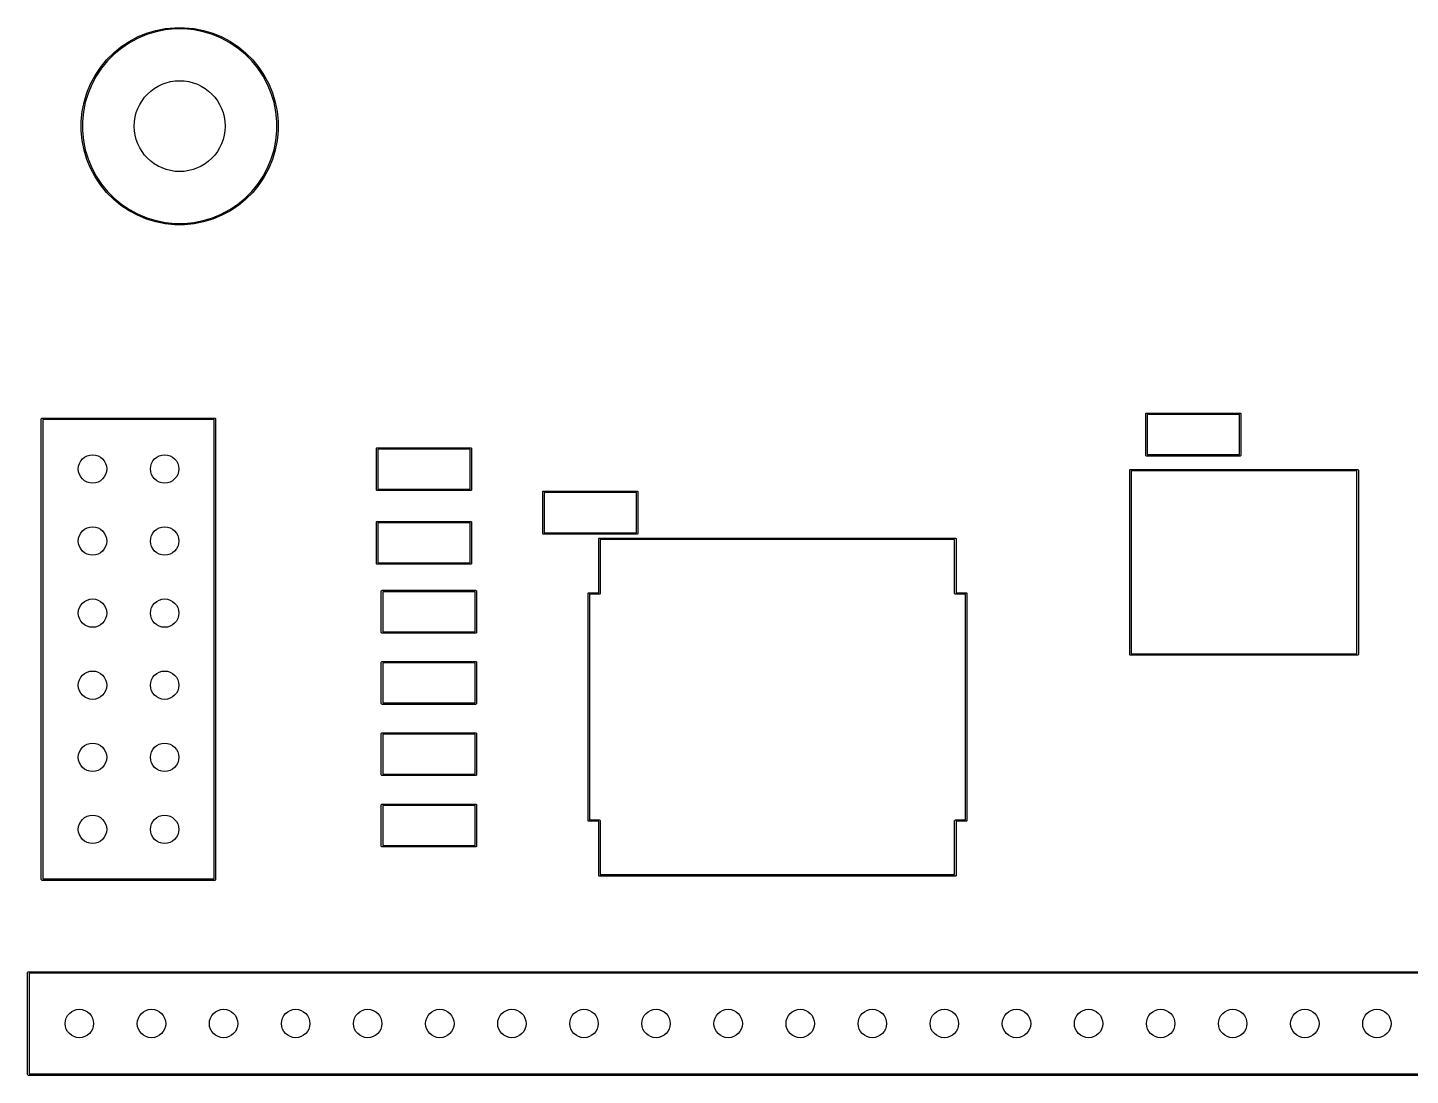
# Model space of a CAD drawing. Extents: x 2.37 to 6.33, y -6.49 to -4.54.
# Drawn here: x 2.369 to 4.287, y -6.489 to -5.036 of the extents above; entities that cross this region are included whole.
import ezdxf

# ---------------------------------------------------------------- set-up
doc = ezdxf.new("R2010")
doc.units = 0
doc.header["$MEASUREMENT"] = 0
doc.layers.add('BLACK', color=7, linetype='CONTINUOUS')

msp = doc.modelspace()

# ---------------------------------------------------------------- linework, layer by layer
at = {"layer": 'BLACK', "linetype": 'CONTINUOUS'}
for p, q in [((2.5215, -5.0488), (2.5339, -5.0437)), ((2.5339, -5.0437), (2.5468, -5.0398)), ((2.5472, -5.0416), (2.5345, -5.0454)), ((2.5468, -5.0398), (2.5599, -5.0372)), ((2.5602, -5.039), (2.5472, -5.0416)), ((2.5599, -5.0372), (2.5733, -5.0359)), ((2.5734, -5.0377), (2.5602, -5.039)), ((2.5733, -5.0359), (2.5867, -5.0359)), ((2.5866, -5.0377), (2.5734, -5.0377)), ((2.5998, -5.039), (2.5866, -5.0377)), ((2.5867, -5.0359), (2.6001, -5.0372)), ((2.6128, -5.0416), (2.5998, -5.039)), ((2.6001, -5.0372), (2.6132, -5.0398)), ((2.6255, -5.0454), (2.6128, -5.0416)), ((2.6132, -5.0398), (2.6261, -5.0437)), ((2.6261, -5.0437), (2.6385, -5.0488)), ((2.4881, -5.0711), (2.4985, -5.0626)), ((2.4985, -5.0626), (2.5097, -5.0552)), ((2.5106, -5.0567), (2.4996, -5.0641)), ((2.5097, -5.0552), (2.5215, -5.0488)), ((2.5223, -5.0505), (2.5106, -5.0567)), ((2.5345, -5.0454), (2.5223, -5.0505)), ((2.6377, -5.0505), (2.6255, -5.0454)), ((2.6494, -5.0567), (2.6377, -5.0505)), ((2.6385, -5.0488), (2.6503, -5.0552)), ((2.6604, -5.0641), (2.6494, -5.0567)), ((2.6503, -5.0552), (2.6615, -5.0626)), ((2.6615, -5.0626), (2.6719, -5.0711)), ((2.4701, -5.091), (2.4786, -5.0806)), ((2.48, -5.0819), (2.4716, -5.0921)), ((2.4786, -5.0806), (2.4881, -5.0711)), ((2.4893, -5.0725), (2.48, -5.0819)), ((2.4996, -5.0641), (2.4893, -5.0725)), ((2.6707, -5.0725), (2.6604, -5.0641)), ((2.68, -5.0819), (2.6707, -5.0725)), ((2.6719, -5.0711), (2.6814, -5.0806)), ((2.6884, -5.0921), (2.68, -5.0819)), ((2.6814, -5.0806), (2.6899, -5.091)), ((2.4563, -5.114), (2.4627, -5.1022)), ((2.4627, -5.1022), (2.4701, -5.091)), ((2.4716, -5.0921), (2.4642, -5.1031)), ((2.6958, -5.1031), (2.6884, -5.0921)), ((2.6899, -5.091), (2.6973, -5.1022)), ((2.6973, -5.1022), (2.7037, -5.114)), ((2.4512, -5.1264), (2.4563, -5.114)), ((2.458, -5.1148), (2.4529, -5.127)), ((2.4642, -5.1031), (2.458, -5.1148)), ((2.702, -5.1148), (2.6958, -5.1031)), ((2.7071, -5.127), (2.702, -5.1148)), ((2.7037, -5.114), (2.7088, -5.1264)), ((2.4447, -5.1524), (2.4473, -5.1393)), ((2.449, -5.1397), (2.4465, -5.1527)), ((2.4473, -5.1393), (2.4512, -5.1264)), ((2.4529, -5.127), (2.449, -5.1397)), ((2.711, -5.1397), (2.7071, -5.127)), ((2.7088, -5.1264), (2.7127, -5.1393)), ((2.7135, -5.1527), (2.711, -5.1397)), ((2.7127, -5.1393), (2.7153, -5.1524)), ((2.4434, -5.1658), (2.4447, -5.1524)), ((2.4465, -5.1527), (2.4452, -5.1659)), ((2.7148, -5.1659), (2.7135, -5.1527)), ((2.7153, -5.1524), (2.7166, -5.1658)), ((2.4434, -5.1659), (2.4434, -5.1658)), ((2.4434, -5.1792), (2.4434, -5.1659)), ((2.4452, -5.1659), (2.4452, -5.1791)), ((2.4452, -5.1791), (2.4465, -5.1923)), ((2.7135, -5.1923), (2.7148, -5.1791)), ((2.7148, -5.1791), (2.7148, -5.1659)), ((2.7166, -5.1658), (2.7166, -5.1792)), ((2.4447, -5.1926), (2.4434, -5.1792)), ((2.4473, -5.2058), (2.4447, -5.1926)), ((2.4465, -5.1923), (2.449, -5.2053)), ((2.711, -5.2053), (2.7135, -5.1923)), ((2.7153, -5.1926), (2.7127, -5.2058)), ((2.7166, -5.1792), (2.7153, -5.1926)), ((2.4512, -5.2186), (2.4473, -5.2058)), ((2.449, -5.2053), (2.4529, -5.218)), ((2.7071, -5.218), (2.711, -5.2053)), ((2.7127, -5.2058), (2.7088, -5.2186)), ((2.4563, -5.231), (2.4512, -5.2186)), ((2.4529, -5.218), (2.458, -5.2302)), ((2.4627, -5.2429), (2.4563, -5.231)), ((2.458, -5.2302), (2.4642, -5.2419)), ((2.6958, -5.2419), (2.702, -5.2302)), ((2.7037, -5.231), (2.6973, -5.2429)), ((2.702, -5.2302), (2.7071, -5.218)), ((2.7088, -5.2186), (2.7037, -5.231)), ((2.4701, -5.254), (2.4627, -5.2429)), ((2.4642, -5.2419), (2.4716, -5.2529)), ((2.4786, -5.2644), (2.4701, -5.254)), ((2.4716, -5.2529), (2.48, -5.2632)), ((2.68, -5.2632), (2.6884, -5.2529)), ((2.6899, -5.254), (2.6814, -5.2644)), ((2.6884, -5.2529), (2.6958, -5.2419)), ((2.6973, -5.2429), (2.6899, -5.254)), ((2.4881, -5.2739), (2.4786, -5.2644)), ((2.48, -5.2632), (2.4893, -5.2726)), ((2.4985, -5.2824), (2.4881, -5.2739)), ((2.4893, -5.2726), (2.4996, -5.281)), ((2.6604, -5.281), (2.6707, -5.2726)), ((2.6719, -5.2739), (2.6615, -5.2824)), ((2.6707, -5.2726), (2.68, -5.2632)), ((2.6814, -5.2644), (2.6719, -5.2739)), ((2.5097, -5.2899), (2.4985, -5.2824)), ((2.4996, -5.281), (2.5106, -5.2883)), ((2.5215, -5.2962), (2.5097, -5.2899)), ((2.5106, -5.2883), (2.5223, -5.2946)), ((2.6377, -5.2946), (2.6494, -5.2883)), ((2.6503, -5.2899), (2.6385, -5.2962)), ((2.6494, -5.2883), (2.6604, -5.281)), ((2.6615, -5.2824), (2.6503, -5.2899)), ((2.5339, -5.3013), (2.5215, -5.2962)), ((2.5223, -5.2946), (2.5345, -5.2996)), ((2.5468, -5.3052), (2.5339, -5.3013)), ((2.5345, -5.2996), (2.5472, -5.3035)), ((2.5599, -5.3078), (2.5468, -5.3052)), ((2.5472, -5.3035), (2.5602, -5.3061)), ((2.5733, -5.3092), (2.5599, -5.3078)), ((2.5602, -5.3061), (2.5734, -5.3074)), ((2.5867, -5.3092), (2.5733, -5.3092)), ((2.5734, -5.3074), (2.5866, -5.3074)), ((2.5866, -5.3074), (2.5998, -5.3061)), ((2.6001, -5.3078), (2.5867, -5.3092)), ((2.5998, -5.3061), (2.6128, -5.3035)), ((2.6132, -5.3052), (2.6001, -5.3078)), ((2.6128, -5.3035), (2.6255, -5.2996)), ((2.6261, -5.3013), (2.6132, -5.3052)), ((2.6255, -5.2996), (2.6377, -5.2946)), ((2.6385, -5.2962), (2.6261, -5.3013)), ((2.388, -5.5783), (2.3881, -5.578)), ((2.388, -6.2177), (2.388, -5.5783)), ((2.3881, -5.578), (2.3886, -5.5774)), ((2.3886, -5.5774), (2.389, -5.5774)), ((2.389, -5.5774), (2.6287, -5.5774)), ((2.39, -5.5793), (2.39, -6.2167)), ((2.6278, -5.5793), (2.39, -5.5793)), ((2.6278, -6.2167), (2.6278, -5.5793)), ((2.6287, -5.5774), (2.6291, -5.5774)), ((2.6291, -5.5774), (2.6296, -5.578)), ((2.6296, -5.578), (2.6297, -5.5783)), ((2.6297, -5.5783), (2.6297, -6.2177)), ((3.9203, -5.5717), (3.9204, -5.5713)), ((3.9203, -5.6291), (3.9203, -5.5717)), ((3.9204, -5.5713), (3.9209, -5.5707)), ((3.9209, -5.5707), (3.9213, -5.5707)), ((3.9213, -5.5707), (4.0512, -5.5707)), ((3.9222, -5.5726), (3.9222, -5.6281)), ((4.0502, -5.5726), (3.9222, -5.5726)), ((4.0502, -5.6281), (4.0502, -5.5726)), ((4.0512, -5.5707), (4.0516, -5.5707)), ((4.0516, -5.5707), (4.0521, -5.5713)), ((4.0521, -5.5713), (4.0522, -5.5717)), ((4.0522, -5.5717), (4.0522, -5.6291)), ((2.8529, -5.6193), (2.8535, -5.6188)), ((2.8529, -5.6197), (2.8529, -5.6193)), ((2.8529, -5.6772), (2.8529, -5.6197)), ((2.8535, -5.6188), (2.8538, -5.6187)), ((2.8538, -5.6187), (2.9838, -5.6187)), ((2.9838, -5.6187), (2.9841, -5.6188)), ((2.9841, -5.6188), (2.9847, -5.6193)), ((2.9847, -5.6193), (2.9847, -5.6197)), ((2.9847, -5.6197), (2.9847, -5.6772)), ((2.8548, -5.6207), (2.8548, -5.6762)), ((2.9828, -5.6207), (2.8548, -5.6207)), ((2.9828, -5.6762), (2.9828, -5.6207)), ((3.9204, -5.6295), (3.9203, -5.6291)), ((3.9209, -5.63), (3.9204, -5.6295)), ((3.9213, -5.6301), (3.9209, -5.63)), ((4.0512, -5.6301), (3.9213, -5.6301)), ((3.9222, -5.6281), (4.0502, -5.6281)), ((4.0516, -5.63), (4.0512, -5.6301)), ((4.0521, -5.6295), (4.0516, -5.63)), ((4.0522, -5.6291), (4.0521, -5.6295)), ((3.8982, -5.6496), (3.8983, -5.6492)), ((3.8982, -5.9055), (3.8982, -5.6496)), ((3.8983, -5.6492), (3.8988, -5.6487)), ((3.8988, -5.6487), (3.8992, -5.6486)), ((3.8992, -5.6486), (4.2142, -5.6486)), ((3.9002, -5.6506), (3.9002, -5.9045)), ((4.2132, -5.6506), (3.9002, -5.6506)), ((4.2132, -5.9045), (4.2132, -5.6506)), ((4.2142, -5.6486), (4.2145, -5.6487)), ((4.2145, -5.6487), (4.2151, -5.6492)), ((4.2151, -5.6492), (4.2152, -5.6496)), ((4.2152, -5.6496), (4.2152, -5.9055)), ((2.8529, -5.6775), (2.8529, -5.6772)), ((2.8535, -5.6781), (2.8529, -5.6775)), ((2.8548, -5.6762), (2.9828, -5.6762)), ((2.9847, -5.6775), (2.9841, -5.6781)), ((2.9847, -5.6772), (2.9847, -5.6775)), ((2.8538, -5.6781), (2.8535, -5.6781)), ((2.9838, -5.6781), (2.8538, -5.6781)), ((2.9841, -5.6781), (2.9838, -5.6781)), ((3.0837, -5.6795), (3.0843, -5.679)), ((3.0837, -5.6799), (3.0837, -5.6795)), ((3.0837, -5.7374), (3.0837, -5.6799)), ((3.0843, -5.679), (3.0846, -5.6789)), ((3.0846, -5.6789), (3.2146, -5.6789)), ((3.0856, -5.6809), (3.0856, -5.7364)), ((3.2136, -5.6809), (3.0856, -5.6809)), ((3.2136, -5.7364), (3.2136, -5.6809)), ((3.2146, -5.6789), (3.2149, -5.679)), ((3.2149, -5.679), (3.2155, -5.6795)), ((3.2155, -5.6795), (3.2156, -5.6799)), ((3.2156, -5.6799), (3.2156, -5.7374)), ((2.8529, -5.7213), (2.8535, -5.7207)), ((2.8529, -5.7217), (2.8529, -5.7213)), ((2.8529, -5.7791), (2.8529, -5.7217)), ((2.8535, -5.7207), (2.8538, -5.7207)), ((2.8538, -5.7207), (2.9838, -5.7207)), ((2.8548, -5.7226), (2.8548, -5.7781)), ((2.9828, -5.7226), (2.8548, -5.7226)), ((2.9828, -5.7781), (2.9828, -5.7226)), ((2.9838, -5.7207), (2.9841, -5.7207)), ((2.9841, -5.7207), (2.9847, -5.7213)), ((2.9847, -5.7213), (2.9847, -5.7217)), ((2.9847, -5.7217), (2.9847, -5.7791)), ((3.0837, -5.7378), (3.0837, -5.7374)), ((3.0843, -5.7383), (3.0837, -5.7378)), ((3.0846, -5.7384), (3.0843, -5.7383)), ((3.2146, -5.7384), (3.0846, -5.7384)), ((3.0856, -5.7364), (3.2136, -5.7364)), ((3.1614, -5.7449), (3.1615, -5.7445)), ((3.1614, -5.8199), (3.1614, -5.7449)), ((3.1615, -5.7445), (3.162, -5.744)), ((3.162, -5.744), (3.1624, -5.7439)), ((3.1624, -5.7439), (3.6561, -5.7439)), ((3.1634, -5.7459), (3.1634, -5.8209)), ((3.6551, -5.7459), (3.1634, -5.7459)), ((3.2149, -5.7383), (3.2146, -5.7384)), ((3.2155, -5.7378), (3.2149, -5.7383)), ((3.2156, -5.7374), (3.2155, -5.7378)), ((3.6551, -5.8209), (3.6551, -5.7459)), ((3.6561, -5.7439), (3.6565, -5.744)), ((3.6565, -5.744), (3.657, -5.7445)), ((3.657, -5.7445), (3.6571, -5.7449)), ((3.6571, -5.7449), (3.6571, -5.8199)), ((2.8529, -5.7795), (2.8529, -5.7791)), ((2.8535, -5.78), (2.8529, -5.7795)), ((2.8538, -5.7801), (2.8535, -5.78)), ((2.9838, -5.7801), (2.8538, -5.7801)), ((2.8548, -5.7781), (2.9828, -5.7781)), ((2.9841, -5.78), (2.9838, -5.7801)), ((2.9847, -5.7795), (2.9841, -5.78)), ((2.9847, -5.7791), (2.9847, -5.7795)), ((2.8597, -5.8173), (2.8598, -5.8169)), ((2.8597, -5.8748), (2.8597, -5.8173)), ((2.8598, -5.8169), (2.8604, -5.8164)), ((2.8604, -5.8164), (2.8607, -5.8163)), ((2.8607, -5.8163), (2.9906, -5.8163)), ((2.8617, -5.8183), (2.8617, -5.8738)), ((2.9897, -5.8183), (2.8617, -5.8183)), ((2.9897, -5.8738), (2.9897, -5.8183)), ((2.9906, -5.8163), (2.991, -5.8164)), ((2.991, -5.8164), (2.9916, -5.8169)), ((2.9916, -5.8169), (2.9916, -5.8173)), ((2.9916, -5.8173), (2.9916, -5.8748)), ((3.1465, -5.8205), (3.1471, -5.82)), ((3.1465, -5.8209), (3.1465, -5.8205)), ((3.1465, -6.1358), (3.1465, -5.8209)), ((3.1471, -5.82), (3.1474, -5.8199)), ((3.1474, -5.8199), (3.1614, -5.8199)), ((3.1624, -5.8219), (3.1484, -5.8219)), ((3.1484, -5.8219), (3.1484, -6.1348)), ((3.1628, -5.8218), (3.1624, -5.8219)), ((3.1633, -5.8212), (3.1628, -5.8218)), ((3.1634, -5.8209), (3.1633, -5.8212)), ((3.6552, -5.8212), (3.6551, -5.8209)), ((3.6557, -5.8218), (3.6552, -5.8212)), ((3.6561, -5.8219), (3.6557, -5.8218)), ((3.6701, -5.8219), (3.6561, -5.8219)), ((3.6571, -5.8199), (3.6711, -5.8199)), ((3.6701, -6.1348), (3.6701, -5.8219)), ((3.6711, -5.8199), (3.6714, -5.82)), ((3.6714, -5.82), (3.672, -5.8205)), ((3.672, -5.8205), (3.672, -5.8209)), ((3.672, -5.8209), (3.672, -6.1358)), ((2.8598, -5.8752), (2.8597, -5.8748)), ((2.8604, -5.8757), (2.8598, -5.8752)), ((2.8607, -5.8758), (2.8604, -5.8757)), ((2.9906, -5.8758), (2.8607, -5.8758)), ((2.8617, -5.8738), (2.9897, -5.8738)), ((2.991, -5.8757), (2.9906, -5.8758)), ((2.9916, -5.8752), (2.991, -5.8757)), ((2.9916, -5.8748), (2.9916, -5.8752)), ((3.8983, -5.9059), (3.8982, -5.9055)), ((3.8988, -5.9064), (3.8983, -5.9059)), ((3.8992, -5.9065), (3.8988, -5.9064)), ((4.2142, -5.9065), (3.8992, -5.9065)), ((3.9002, -5.9045), (4.2132, -5.9045)), ((4.2145, -5.9064), (4.2142, -5.9065)), ((4.2151, -5.9059), (4.2145, -5.9064)), ((4.2152, -5.9055), (4.2151, -5.9059)), ((2.8597, -5.9161), (2.8598, -5.9158)), ((2.8597, -5.9736), (2.8597, -5.9161)), ((2.8598, -5.9158), (2.8604, -5.9152)), ((2.8604, -5.9152), (2.8607, -5.9152)), ((2.8607, -5.9152), (2.9906, -5.9152)), ((2.8617, -5.9171), (2.8617, -5.9726)), ((2.9897, -5.9171), (2.8617, -5.9171)), ((2.9897, -5.9726), (2.9897, -5.9171)), ((2.9906, -5.9152), (2.991, -5.9152)), ((2.991, -5.9152), (2.9916, -5.9158)), ((2.9916, -5.9158), (2.9916, -5.9161)), ((2.9916, -5.9161), (2.9916, -5.9736)), ((2.8598, -5.974), (2.8597, -5.9736)), ((2.8604, -5.9745), (2.8598, -5.974)), ((2.8607, -5.9746), (2.8604, -5.9745)), ((2.9906, -5.9746), (2.8607, -5.9746)), ((2.8617, -5.9726), (2.9897, -5.9726)), ((2.991, -5.9745), (2.9906, -5.9746)), ((2.9916, -5.974), (2.991, -5.9745)), ((2.9916, -5.9736), (2.9916, -5.974)), ((2.8597, -6.015), (2.8598, -6.0146)), ((2.8597, -6.0724), (2.8597, -6.015)), ((2.8598, -6.0146), (2.8604, -6.0141)), ((2.8604, -6.0141), (2.8607, -6.014)), ((2.8607, -6.014), (2.9906, -6.014)), ((2.8617, -6.0159), (2.8617, -6.0715)), ((2.9897, -6.0159), (2.8617, -6.0159)), ((2.9897, -6.0715), (2.9897, -6.0159)), ((2.9906, -6.014), (2.991, -6.0141)), ((2.991, -6.0141), (2.9916, -6.0146)), ((2.9916, -6.0146), (2.9916, -6.015)), ((2.9916, -6.015), (2.9916, -6.0724)), ((2.8598, -6.0728), (2.8597, -6.0724)), ((2.8604, -6.0734), (2.8598, -6.0728)), ((2.8607, -6.0734), (2.8604, -6.0734)), ((2.9906, -6.0734), (2.8607, -6.0734)), ((2.8617, -6.0715), (2.9897, -6.0715)), ((2.991, -6.0734), (2.9906, -6.0734)), ((2.9916, -6.0728), (2.991, -6.0734)), ((2.9916, -6.0724), (2.9916, -6.0728)), ((2.8597, -6.1138), (2.8598, -6.1134)), ((2.8597, -6.1713), (2.8597, -6.1138)), ((2.8598, -6.1134), (2.8604, -6.1129)), ((2.8604, -6.1129), (2.8607, -6.1128)), ((2.8607, -6.1128), (2.9906, -6.1128)), ((2.8617, -6.1148), (2.8617, -6.1703)), ((2.9897, -6.1148), (2.8617, -6.1148)), ((2.9897, -6.1703), (2.9897, -6.1148)), ((2.9906, -6.1128), (2.991, -6.1129)), ((2.991, -6.1129), (2.9916, -6.1134)), ((2.9916, -6.1134), (2.9916, -6.1138)), ((2.9916, -6.1138), (2.9916, -6.1713)), ((3.1465, -6.1362), (3.1465, -6.1358)), ((3.1471, -6.1367), (3.1465, -6.1362)), ((3.1474, -6.1368), (3.1471, -6.1367)), ((3.1614, -6.1368), (3.1474, -6.1368)), ((3.1484, -6.1348), (3.1624, -6.1348)), ((3.1614, -6.2118), (3.1614, -6.1368)), ((3.1624, -6.1348), (3.1628, -6.1349)), ((3.1628, -6.1349), (3.1633, -6.1355)), ((3.1633, -6.1355), (3.1634, -6.1358)), ((3.1634, -6.1358), (3.1634, -6.2108)), ((3.6551, -6.1358), (3.6552, -6.1355)), ((3.6551, -6.2108), (3.6551, -6.1358)), ((3.6552, -6.1355), (3.6557, -6.1349)), ((3.6557, -6.1349), (3.6561, -6.1348)), ((3.6561, -6.1348), (3.6701, -6.1348)), ((3.6711, -6.1368), (3.6571, -6.1368)), ((3.6571, -6.1368), (3.6571, -6.2118)), ((3.6714, -6.1367), (3.6711, -6.1368)), ((3.672, -6.1362), (3.6714, -6.1367)), ((3.672, -6.1358), (3.672, -6.1362)), ((2.8598, -6.1716), (2.8597, -6.1713)), ((2.8604, -6.1722), (2.8598, -6.1716)), ((2.8607, -6.1722), (2.8604, -6.1722)), ((2.9906, -6.1722), (2.8607, -6.1722)), ((2.8617, -6.1703), (2.9897, -6.1703)), ((2.991, -6.1722), (2.9906, -6.1722)), ((2.9916, -6.1716), (2.991, -6.1722)), ((2.9916, -6.1713), (2.9916, -6.1716)), ((3.1615, -6.2122), (3.1614, -6.2118)), ((3.162, -6.2127), (3.1615, -6.2122)), ((3.1624, -6.2128), (3.162, -6.2127)), ((3.6561, -6.2128), (3.1624, -6.2128)), ((3.1634, -6.2108), (3.6551, -6.2108)), ((3.6565, -6.2127), (3.6561, -6.2128)), ((3.657, -6.2122), (3.6565, -6.2127)), ((3.6571, -6.2118), (3.657, -6.2122)), ((2.3881, -6.2181), (2.388, -6.2177)), ((2.3886, -6.2186), (2.3881, -6.2181)), ((2.389, -6.2187), (2.3886, -6.2186)), ((2.6287, -6.2187), (2.389, -6.2187)), ((2.39, -6.2167), (2.6278, -6.2167)), ((2.6291, -6.2186), (2.6287, -6.2187)), ((2.6296, -6.2181), (2.6291, -6.2186)), ((2.6297, -6.2177), (2.6296, -6.2181)), ((2.3691, -6.3465), (2.3692, -6.3461)), ((2.3691, -6.4882), (2.3691, -6.3465)), ((2.3692, -6.3461), (2.3697, -6.3455)), ((2.3697, -6.3455), (2.3701, -6.3455)), ((2.3701, -6.3455), (6.311, -6.3455)), ((2.3711, -6.3474), (2.3711, -6.4872)), ((6.31, -6.3474), (2.3711, -6.3474)), ((2.3692, -6.4886), (2.3691, -6.4882)), ((2.3697, -6.4891), (2.3692, -6.4886)), ((2.3701, -6.4892), (2.3697, -6.4891)), ((6.311, -6.4892), (2.3701, -6.4892)), ((2.3711, -6.4872), (6.31, -6.4872))]:
    msp.add_line(p, q, dxfattribs=at)
at = {"layer": 'BLACK'}
for centre, radius in [((2.58, -5.1725), 0.063), ((2.4591, -5.648), 0.0197), ((2.5591, -5.648), 0.0197), ((2.4591, -5.748), 0.0197), ((2.5591, -5.748), 0.0197), ((2.4591, -5.848), 0.0197), ((2.5591, -5.848), 0.0197), ((2.4591, -5.948), 0.0197), ((2.5591, -5.948), 0.0197), ((2.4591, -6.048), 0.0197), ((2.5591, -6.048), 0.0197), ((2.4591, -6.148), 0.0197), ((2.5591, -6.148), 0.0197), ((2.4409, -6.4173), 0.0197), ((2.5409, -6.4173), 0.0197), ((2.6409, -6.4173), 0.0197), ((2.7409, -6.4173), 0.0197), ((2.8409, -6.4173), 0.0197), ((2.9409, -6.4173), 0.0197), ((3.0409, -6.4173), 0.0197), ((3.1409, -6.4173), 0.0197), ((3.2409, -6.4173), 0.0197), ((3.3409, -6.4173), 0.0197), ((3.4409, -6.4173), 0.0197), ((3.5409, -6.4173), 0.0197), ((3.6409, -6.4173), 0.0197), ((3.7409, -6.4173), 0.0197), ((3.8409, -6.4173), 0.0197), ((3.9409, -6.4173), 0.0197), ((4.0409, -6.4173), 0.0197), ((4.1409, -6.4173), 0.0197), ((4.2409, -6.4173), 0.0197)]:
    msp.add_circle(centre, radius, dxfattribs=at)

doc.saveas('drawing.dxf')
